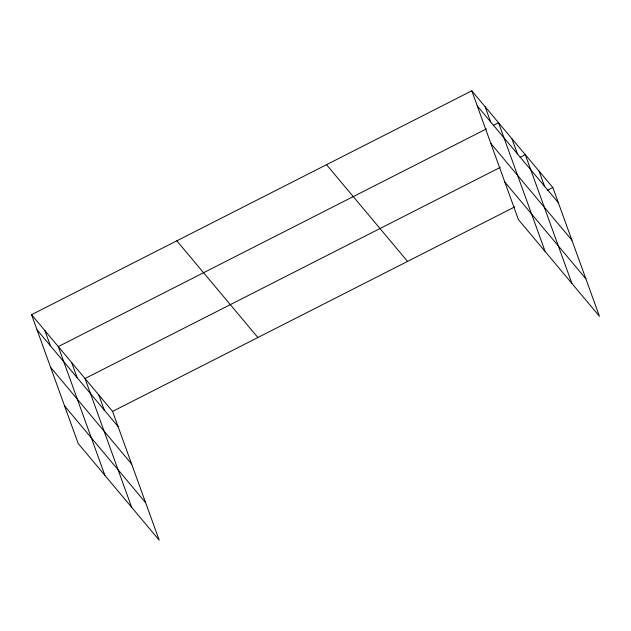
<?xml version="1.0" encoding="UTF-8"?>
<svg xmlns="http://www.w3.org/2000/svg" width="631" height="631" viewBox="0 0 631 631"><rect width="100%" height="100%" fill="white"/><g stroke="black" fill="none" stroke-linecap="round" stroke-linejoin="round"><path stroke-width="0.95" d="M31.55 314.688L112.586 411.404L159.201 540.183L78.165 443.467L31.55 314.688L471.799 90.817L552.835 187.533L599.45 316.312L518.414 219.596L471.799 90.817M486.43 128.89L58.289 346.6L104.912 475.38M493.347 125.372L498.537 122.737L545.152 251.517M500.202 167.404L85.035 378.521L131.65 507.3M520.094 157.293L525.284 154.65L571.899 283.429M112.586 411.404L514.786 206.881M547.645 190.176L552.835 187.533M477.273 105.945L558.309 202.661M490.847 143.45L571.883 240.166M504.839 182.091L585.876 278.807M326.519 164.699L407.547 261.408M176.83 240.813L257.866 337.522M37.024 329.816L118.06 426.524M50.606 367.321L131.634 464.03M64.591 405.962L145.627 502.678M539.055 171.096L544.529 186.216M511.907 138.694L517.388 153.822M485.168 106.781L490.642 121.901M98.807 394.959L104.289 410.087M71.666 362.565L77.14 377.685M44.919 330.644L50.393 345.772"/></g></svg>
